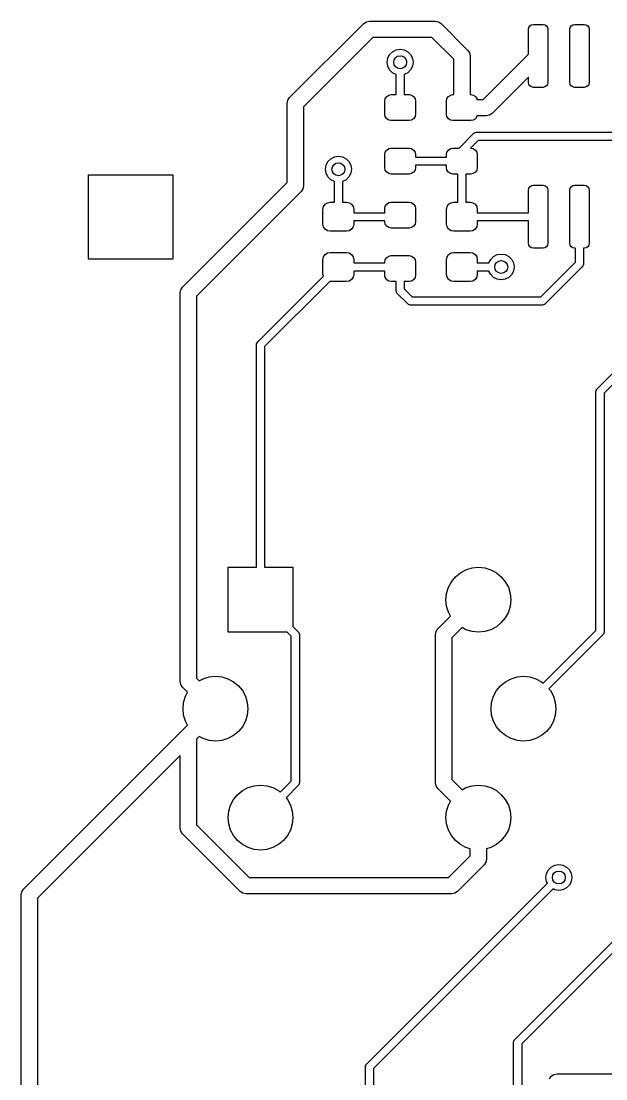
# Model space of a CAD drawing. Extents: x 112.8 to 183.3, y -145.4 to -71.4.
# Drawn here: x 139.12 to 157.15, y -104 to -71.38 of the extents above; entities that cross this region are included whole.
import ezdxf

# ---------------------------------------------------------------- set-up
doc = ezdxf.new("R2010")
doc.units = 0
doc.layers.add('BLACK', color=7, linetype='CONTINUOUS')

msp = doc.modelspace()

# ---------------------------------------------------------------- linework, layer by layer
at = {"layer": 'BLACK', "linetype": 'CONTINUOUS'}
for p, q in [((149.683, -71.4512), (149.764, -71.397)), ((149.764, -71.397), (149.86, -71.378)), ((149.86, -71.378), (151.892, -71.378)), ((151.892, -71.378), (151.988, -71.397)), ((151.988, -71.397), (152.069, -71.4512)), ((147.397, -73.7372), (149.683, -71.4512)), ((152.069, -71.4512), (152.889, -72.2712)), ((154.767, -71.63), (154.778, -71.5726)), ((154.767, -72.3964), (154.767, -71.63)), ((154.778, -71.5726), (154.811, -71.5239)), ((154.811, -71.5239), (154.86, -71.4914)), ((154.86, -71.4914), (154.917, -71.48)), ((154.917, -71.48), (155.217, -71.48)), ((155.217, -71.48), (155.274, -71.4914)), ((155.274, -71.4914), (155.323, -71.5239)), ((155.323, -71.5239), (155.356, -71.5726)), ((155.356, -71.5726), (155.367, -71.63)), ((155.367, -71.63), (155.367, -73.27)), ((156.037, -71.63), (156.048, -71.5726)), ((156.037, -73.27), (156.037, -71.63)), ((156.048, -71.5726), (156.081, -71.5239)), ((156.081, -71.5239), (156.13, -71.4914)), ((156.13, -71.4914), (156.187, -71.48)), ((156.187, -71.48), (156.487, -71.48)), ((156.487, -71.48), (156.544, -71.4914)), ((156.544, -71.4914), (156.593, -71.5239)), ((156.593, -71.5239), (156.626, -71.5726)), ((156.626, -71.5726), (156.637, -71.63)), ((156.637, -71.63), (156.637, -73.27)), ((149.964, -71.878), (147.824, -74.0176)), ((151.788, -71.878), (149.964, -71.878)), ((152.462, -72.5516), (151.788, -71.878)), ((150.427, -72.5204), (150.483, -72.4089)), ((150.483, -72.4089), (150.572, -72.3204)), ((150.572, -72.3204), (150.683, -72.2636)), ((150.683, -72.2636), (150.807, -72.244)), ((150.807, -72.244), (150.931, -72.2636)), ((150.931, -72.2636), (151.042, -72.3204)), ((151.042, -72.3204), (151.131, -72.4089)), ((151.131, -72.4089), (151.187, -72.5204)), ((152.889, -72.2712), (152.943, -72.3523)), ((152.943, -72.3523), (152.962, -72.448)), ((153.368, -73.795), (154.767, -72.3964)), ((150.407, -72.644), (150.427, -72.5204)), ((150.427, -72.7676), (150.407, -72.644)), ((151.187, -72.5204), (151.207, -72.644)), ((151.207, -72.644), (151.187, -72.7676)), ((152.462, -73.645), (152.462, -72.5516)), ((152.962, -72.448), (152.962, -72.448)), ((152.962, -72.448), (152.962, -73.645)), ((150.483, -72.8791), (150.427, -72.7676)), ((150.572, -72.9676), (150.483, -72.8791)), ((150.682, -73.0237), (150.572, -72.9676)), ((150.682, -73.645), (150.682, -73.0237)), ((151.042, -72.9676), (150.932, -73.0237)), ((150.932, -73.0237), (150.932, -73.645)), ((151.131, -72.8791), (151.042, -72.9676)), ((151.187, -72.7676), (151.131, -72.8791)), ((154.767, -73.1036), (153.649, -74.2218)), ((154.767, -73.27), (154.767, -73.1036)), ((154.778, -73.3274), (154.767, -73.27)), ((154.811, -73.3761), (154.778, -73.3274)), ((154.86, -73.4086), (154.811, -73.3761)), ((155.323, -73.3761), (155.274, -73.4086)), ((155.356, -73.3274), (155.323, -73.3761)), ((155.367, -73.27), (155.356, -73.3274)), ((156.048, -73.3274), (156.037, -73.27)), ((156.081, -73.3761), (156.048, -73.3274)), ((156.13, -73.4086), (156.081, -73.3761)), ((156.593, -73.3761), (156.544, -73.4086)), ((156.626, -73.3274), (156.593, -73.3761)), ((156.637, -73.27), (156.626, -73.3274)), ((150.347, -73.7685), (150.391, -73.7036)), ((150.391, -73.7036), (150.455, -73.6602)), ((150.455, -73.6602), (150.532, -73.645)), ((150.532, -73.645), (150.682, -73.645)), ((150.932, -73.645), (151.082, -73.645)), ((151.082, -73.645), (151.159, -73.6602)), ((151.159, -73.6602), (151.223, -73.7036)), ((151.223, -73.7036), (151.267, -73.7685)), ((152.252, -73.7685), (152.296, -73.7036)), ((152.296, -73.7036), (152.36, -73.6602)), ((152.36, -73.6602), (152.437, -73.645)), ((152.437, -73.645), (152.462, -73.645)), ((152.962, -73.645), (152.987, -73.645)), ((152.987, -73.645), (153.064, -73.6602)), ((153.064, -73.6602), (153.128, -73.7036)), ((153.128, -73.7036), (153.172, -73.7685)), ((154.917, -73.42), (154.86, -73.4086)), ((155.217, -73.42), (154.917, -73.42)), ((155.274, -73.4086), (155.217, -73.42)), ((156.187, -73.42), (156.13, -73.4086)), ((156.487, -73.42), (156.187, -73.42)), ((156.544, -73.4086), (156.487, -73.42)), ((147.324, -73.914), (147.343, -73.8183)), ((147.324, -76.3504), (147.324, -73.914)), ((147.343, -73.8183), (147.397, -73.7372)), ((147.824, -74.0176), (147.824, -76.454)), ((150.332, -73.845), (150.347, -73.7685)), ((150.332, -74.245), (150.332, -73.845)), ((151.267, -73.7685), (151.282, -73.845)), ((151.282, -73.845), (151.282, -74.245)), ((152.237, -73.845), (152.252, -73.7685)), ((152.237, -74.245), (152.237, -73.845)), ((153.172, -73.7685), (153.177, -73.795)), ((153.177, -73.795), (153.368, -73.795)), ((150.347, -74.3215), (150.332, -74.245)), ((150.391, -74.3864), (150.347, -74.3215)), ((151.267, -74.3215), (151.223, -74.3864)), ((151.282, -74.245), (151.267, -74.3215)), ((152.252, -74.3215), (152.237, -74.245)), ((152.296, -74.3864), (152.252, -74.3215)), ((153.172, -74.3215), (153.128, -74.3864)), ((153.177, -74.295), (153.172, -74.3215)), ((153.472, -74.295), (153.177, -74.295)), ((153.568, -74.276), (153.472, -74.295)), ((153.649, -74.2218), (153.568, -74.276)), ((150.455, -74.4298), (150.391, -74.3864)), ((150.532, -74.445), (150.455, -74.4298)), ((151.082, -74.445), (150.532, -74.445)), ((151.159, -74.4298), (151.082, -74.445)), ((151.223, -74.3864), (151.159, -74.4298)), ((152.36, -74.4298), (152.296, -74.3864)), ((152.437, -74.445), (152.36, -74.4298)), ((152.987, -74.445), (152.437, -74.445)), ((153.064, -74.4298), (152.987, -74.445)), ((153.128, -74.3864), (153.064, -74.4298)), ((152.624, -75.2916), (153.074, -74.8416)), ((153.074, -74.8416), (153.091, -74.8282)), ((153.091, -74.8282), (153.094, -74.8248)), ((153.094, -74.8248), (153.097, -74.8241)), ((153.097, -74.8241), (153.102, -74.8203)), ((153.102, -74.8203), (153.132, -74.8137)), ((153.132, -74.8137), (153.162, -74.805)), ((153.162, -74.805), (161.798, -74.805)), ((150.347, -75.4185), (150.391, -75.3536)), ((150.391, -75.3536), (150.455, -75.3102)), ((150.455, -75.3102), (150.532, -75.295)), ((150.532, -75.295), (151.082, -75.295)), ((151.082, -75.295), (151.159, -75.3102)), ((151.159, -75.3102), (151.223, -75.3536)), ((151.223, -75.3536), (151.267, -75.4185)), ((152.252, -75.4185), (152.296, -75.3536)), ((152.296, -75.3536), (152.36, -75.3102)), ((152.36, -75.3102), (152.437, -75.295)), ((152.437, -75.295), (152.622, -75.295)), ((152.622, -75.295), (152.624, -75.2916)), ((153.214, -75.055), (152.974, -75.295)), ((152.974, -75.295), (152.987, -75.295)), ((152.987, -75.295), (153.064, -75.3102)), ((153.064, -75.3102), (153.128, -75.3536)), ((153.128, -75.3536), (153.172, -75.4185)), ((161.746, -75.055), (153.214, -75.055)), ((148.578, -75.7109), (148.667, -75.6224)), ((148.667, -75.6224), (148.778, -75.5656)), ((148.778, -75.5656), (148.902, -75.546)), ((148.902, -75.546), (149.026, -75.5656)), ((149.026, -75.5656), (149.137, -75.6224)), ((149.137, -75.6224), (149.226, -75.7109)), ((150.332, -75.495), (150.347, -75.4185)), ((150.332, -75.895), (150.332, -75.495)), ((151.267, -75.4185), (151.282, -75.495)), ((151.282, -75.495), (151.282, -75.57)), ((151.282, -75.57), (152.237, -75.57)), ((152.237, -75.495), (152.252, -75.4185)), ((152.237, -75.57), (152.237, -75.495)), ((153.172, -75.4185), (153.187, -75.495)), ((153.187, -75.495), (153.187, -75.895)), ((148.502, -75.946), (148.522, -75.8224)), ((148.522, -76.0696), (148.502, -75.946)), ((148.522, -75.8224), (148.578, -75.7109)), ((149.226, -75.7109), (149.282, -75.8224)), ((149.282, -75.8224), (149.302, -75.946)), ((149.302, -75.946), (149.282, -76.0696)), ((150.347, -75.9715), (150.332, -75.895)), ((150.391, -76.0364), (150.347, -75.9715)), ((151.267, -75.9715), (151.223, -76.0364)), ((151.282, -75.895), (151.267, -75.9715)), ((152.237, -75.82), (151.282, -75.82)), ((151.282, -75.82), (151.282, -75.895)), ((152.237, -75.895), (152.237, -75.82)), ((152.252, -75.9715), (152.237, -75.895)), ((152.296, -76.0364), (152.252, -75.9715)), ((153.172, -75.9715), (153.128, -76.0364)), ((153.187, -75.895), (153.172, -75.9715)), ((141.194, -78.719), (141.194, -76.119)), ((141.194, -76.119), (143.794, -76.119)), ((143.794, -76.119), (143.794, -78.719)), ((148.578, -76.1811), (148.522, -76.0696)), ((148.667, -76.2696), (148.578, -76.1811)), ((148.777, -76.3257), (148.667, -76.2696)), ((148.777, -76.96), (148.777, -76.3257)), ((149.137, -76.2696), (149.027, -76.3257)), ((149.027, -76.3257), (149.027, -76.96)), ((149.226, -76.1811), (149.137, -76.2696)), ((149.282, -76.0696), (149.226, -76.1811)), ((150.455, -76.0798), (150.391, -76.0364)), ((150.532, -76.095), (150.455, -76.0798)), ((151.082, -76.095), (150.532, -76.095)), ((151.159, -76.0798), (151.082, -76.095)), ((151.223, -76.0364), (151.159, -76.0798)), ((152.36, -76.0798), (152.296, -76.0364)), ((152.437, -76.095), (152.36, -76.0798)), ((152.587, -76.095), (152.437, -76.095)), ((152.587, -76.96), (152.587, -76.095)), ((152.987, -76.095), (152.837, -76.095)), ((152.837, -76.095), (152.837, -76.96)), ((153.064, -76.0798), (152.987, -76.095)), ((153.128, -76.0364), (153.064, -76.0798)), ((144.095, -79.5792), (147.324, -76.3504)), ((147.751, -76.6308), (144.522, -79.8596)), ((147.805, -76.5497), (147.751, -76.6308)), ((147.824, -76.454), (147.805, -76.5497)), ((154.767, -76.59), (154.778, -76.5326)), ((154.767, -77.285), (154.767, -76.59)), ((154.778, -76.5326), (154.811, -76.4839)), ((154.811, -76.4839), (154.86, -76.4514)), ((154.86, -76.4514), (154.917, -76.44)), ((154.917, -76.44), (155.217, -76.44)), ((155.217, -76.44), (155.274, -76.4514)), ((155.274, -76.4514), (155.323, -76.4839)), ((155.323, -76.4839), (155.356, -76.5326)), ((155.356, -76.5326), (155.367, -76.59)), ((155.367, -76.59), (155.367, -78.23)), ((156.037, -76.59), (156.048, -76.5326)), ((156.037, -78.23), (156.037, -76.59)), ((156.048, -76.5326), (156.081, -76.4839)), ((156.081, -76.4839), (156.13, -76.4514)), ((156.13, -76.4514), (156.187, -76.44)), ((156.187, -76.44), (156.487, -76.44)), ((156.487, -76.44), (156.544, -76.4514)), ((156.544, -76.4514), (156.593, -76.4839)), ((156.593, -76.4839), (156.626, -76.5326)), ((156.626, -76.5326), (156.637, -76.59)), ((156.637, -76.59), (156.637, -78.23)), ((148.493, -77.0259), (148.566, -76.9771)), ((148.566, -76.9771), (148.652, -76.96)), ((148.652, -76.96), (148.777, -76.96)), ((149.027, -76.96), (149.152, -76.96)), ((149.152, -76.96), (149.238, -76.9771)), ((149.238, -76.9771), (149.311, -77.0259)), ((150.391, -77.0186), (150.455, -76.9752)), ((150.455, -76.9752), (150.532, -76.96)), ((150.532, -76.96), (151.082, -76.96)), ((151.082, -76.96), (151.159, -76.9752)), ((151.159, -76.9752), (151.223, -77.0186)), ((152.303, -77.0259), (152.376, -76.9771)), ((152.376, -76.9771), (152.462, -76.96)), ((152.462, -76.96), (152.587, -76.96)), ((152.837, -76.96), (152.962, -76.96)), ((152.962, -76.96), (153.048, -76.9771)), ((153.048, -76.9771), (153.121, -77.0259)), ((148.427, -77.185), (148.444, -77.0989)), ((148.427, -77.635), (148.427, -77.185)), ((148.444, -77.0989), (148.493, -77.0259)), ((149.311, -77.0259), (149.36, -77.0989)), ((149.36, -77.0989), (149.377, -77.185)), ((149.377, -77.185), (149.377, -77.285)), ((149.377, -77.285), (150.332, -77.285)), ((150.332, -77.16), (150.347, -77.0835)), ((150.332, -77.285), (150.332, -77.16)), ((150.347, -77.0835), (150.391, -77.0186)), ((151.223, -77.0186), (151.267, -77.0835)), ((151.267, -77.0835), (151.282, -77.16)), ((151.282, -77.16), (151.282, -77.56)), ((152.237, -77.185), (152.254, -77.0989)), ((152.237, -77.635), (152.237, -77.185)), ((152.254, -77.0989), (152.303, -77.0259)), ((153.121, -77.0259), (153.17, -77.0989)), ((153.17, -77.0989), (153.187, -77.185)), ((153.187, -77.185), (153.187, -77.285)), ((153.187, -77.285), (154.767, -77.285)), ((148.444, -77.7211), (148.427, -77.635)), ((149.377, -77.635), (149.36, -77.7211)), ((150.332, -77.535), (149.377, -77.535)), ((149.377, -77.535), (149.377, -77.635)), ((150.332, -77.56), (150.332, -77.535)), ((150.347, -77.6365), (150.332, -77.56)), ((150.391, -77.7014), (150.347, -77.6365)), ((151.267, -77.6365), (151.223, -77.7014)), ((151.282, -77.56), (151.267, -77.6365)), ((152.254, -77.7211), (152.237, -77.635)), ((153.187, -77.635), (153.17, -77.7211)), ((154.767, -77.535), (153.187, -77.535)), ((153.187, -77.535), (153.187, -77.635)), ((154.767, -78.23), (154.767, -77.535)), ((148.493, -77.7941), (148.444, -77.7211)), ((148.566, -77.8429), (148.493, -77.7941)), ((148.652, -77.86), (148.566, -77.8429)), ((149.152, -77.86), (148.652, -77.86)), ((149.238, -77.8429), (149.152, -77.86)), ((149.311, -77.7941), (149.238, -77.8429)), ((149.36, -77.7211), (149.311, -77.7941)), ((150.455, -77.7448), (150.391, -77.7014)), ((150.532, -77.76), (150.455, -77.7448)), ((151.082, -77.76), (150.532, -77.76)), ((151.159, -77.7448), (151.082, -77.76)), ((151.223, -77.7014), (151.159, -77.7448)), ((152.303, -77.7941), (152.254, -77.7211)), ((152.376, -77.8429), (152.303, -77.7941)), ((152.462, -77.86), (152.376, -77.8429)), ((152.962, -77.86), (152.462, -77.86)), ((153.048, -77.8429), (152.962, -77.86)), ((153.121, -77.7941), (153.048, -77.8429)), ((153.17, -77.7211), (153.121, -77.7941)), ((154.778, -78.2874), (154.767, -78.23)), ((154.811, -78.3361), (154.778, -78.2874)), ((155.356, -78.2874), (155.323, -78.3361)), ((155.367, -78.23), (155.356, -78.2874)), ((156.048, -78.2874), (156.037, -78.23)), ((156.081, -78.3361), (156.048, -78.2874)), ((156.626, -78.2874), (156.593, -78.3361)), ((156.637, -78.23), (156.626, -78.2874)), ((148.444, -78.6489), (148.493, -78.5759)), ((148.493, -78.5759), (148.566, -78.5271)), ((148.566, -78.5271), (148.652, -78.51)), ((148.652, -78.51), (149.152, -78.51)), ((149.152, -78.51), (149.238, -78.5271)), ((149.238, -78.5271), (149.311, -78.5759)), ((149.311, -78.5759), (149.36, -78.6489)), ((150.455, -78.6252), (150.532, -78.61)), ((150.532, -78.61), (151.082, -78.61)), ((151.082, -78.61), (151.159, -78.6252)), ((152.254, -78.6489), (152.303, -78.5759)), ((152.303, -78.5759), (152.376, -78.5271)), ((152.376, -78.5271), (152.462, -78.51)), ((152.462, -78.51), (152.962, -78.51)), ((152.962, -78.51), (153.048, -78.5271)), ((153.048, -78.5271), (153.121, -78.5759)), ((153.121, -78.5759), (153.17, -78.6489)), ((153.689, -78.6364), (153.8, -78.5796)), ((153.8, -78.5796), (153.924, -78.56)), ((153.924, -78.56), (154.048, -78.5796)), ((154.048, -78.5796), (154.159, -78.6364)), ((154.86, -78.3686), (154.811, -78.3361)), ((154.917, -78.38), (154.86, -78.3686)), ((155.217, -78.38), (154.917, -78.38)), ((155.274, -78.3686), (155.217, -78.38)), ((155.323, -78.3361), (155.274, -78.3686)), ((156.13, -78.3686), (156.081, -78.3361)), ((156.187, -78.38), (156.13, -78.3686)), ((156.212, -78.38), (156.187, -78.38)), ((156.212, -78.8152), (156.212, -78.38)), ((156.487, -78.38), (156.462, -78.38)), ((156.462, -78.38), (156.462, -78.867)), ((156.544, -78.3686), (156.487, -78.38)), ((156.593, -78.3361), (156.544, -78.3686)), ((143.794, -78.719), (141.194, -78.719)), ((148.427, -78.735), (148.444, -78.6489)), ((148.427, -79.185), (148.427, -78.735)), ((149.36, -78.6489), (149.377, -78.735)), ((149.377, -78.735), (149.377, -78.835)), ((149.377, -78.835), (150.332, -78.835)), ((150.332, -78.81), (150.347, -78.7335)), ((150.332, -78.835), (150.332, -78.81)), ((150.347, -78.7335), (150.391, -78.6686)), ((150.391, -78.6686), (150.455, -78.6252)), ((151.159, -78.6252), (151.223, -78.6686)), ((151.223, -78.6686), (151.267, -78.7335)), ((151.267, -78.7335), (151.282, -78.81)), ((151.282, -78.81), (151.282, -79.21)), ((152.237, -78.735), (152.254, -78.6489)), ((152.237, -79.185), (152.237, -78.735)), ((153.17, -78.6489), (153.187, -78.735)), ((153.187, -78.735), (153.187, -78.835)), ((153.187, -78.835), (153.544, -78.835)), ((153.544, -78.835), (153.6, -78.7249)), ((153.6, -78.7249), (153.689, -78.6364)), ((154.159, -78.6364), (154.248, -78.7249)), ((154.248, -78.7249), (154.304, -78.8364)), ((154.304, -78.8364), (154.324, -78.96)), ((155.142, -79.885), (156.212, -78.8152)), ((156.44, -78.9282), (156.425, -78.9554)), ((156.457, -78.9022), (156.44, -78.9282)), ((156.458, -78.896), (156.457, -78.9022)), ((156.459, -78.8936), (156.458, -78.896)), ((156.462, -78.867), (156.459, -78.8891)), ((156.459, -78.8891), (156.459, -78.8936)), ((146.412, -81.2736), (148.439, -79.2461)), ((148.439, -79.2461), (148.427, -79.185)), ((149.36, -79.2711), (149.311, -79.3441)), ((149.377, -79.185), (149.36, -79.2711)), ((150.332, -79.085), (149.377, -79.085)), ((149.377, -79.085), (149.377, -79.185)), ((150.332, -79.21), (150.332, -79.085)), ((150.347, -79.2865), (150.332, -79.21)), ((151.282, -79.21), (151.267, -79.2865)), ((152.254, -79.2711), (152.237, -79.185)), ((152.303, -79.3441), (152.254, -79.2711)), ((153.17, -79.2711), (153.121, -79.3441)), ((153.187, -79.185), (153.17, -79.2711)), ((153.544, -79.085), (153.187, -79.085)), ((153.187, -79.085), (153.187, -79.185)), ((153.6, -79.1951), (153.544, -79.085)), ((153.689, -79.2836), (153.6, -79.1951)), ((154.248, -79.1951), (154.159, -79.2836)), ((154.304, -79.0836), (154.248, -79.1951)), ((154.324, -78.96), (154.304, -79.0836)), ((156.425, -78.9554), (155.282, -80.0984)), ((156.884, -82.7156), (160.492, -79.1072)), ((144.041, -79.6603), (144.095, -79.5792)), ((148.633, -79.4061), (146.625, -81.4138)), ((148.652, -79.41), (148.633, -79.4061)), ((149.152, -79.41), (148.652, -79.41)), ((149.238, -79.3929), (149.152, -79.41)), ((149.311, -79.3441), (149.238, -79.3929)), ((150.391, -79.3514), (150.347, -79.2865)), ((150.455, -79.3948), (150.391, -79.3514)), ((150.532, -79.41), (150.455, -79.3948)), ((150.682, -79.41), (150.532, -79.41)), ((150.682, -79.687), (150.682, -79.41)), ((151.082, -79.41), (150.932, -79.41)), ((150.932, -79.41), (150.932, -79.6352)), ((151.159, -79.3948), (151.082, -79.41)), ((151.223, -79.3514), (151.159, -79.3948)), ((151.267, -79.2865), (151.223, -79.3514)), ((152.376, -79.3929), (152.303, -79.3441)), ((152.462, -79.41), (152.376, -79.3929)), ((152.962, -79.41), (152.462, -79.41)), ((153.048, -79.3929), (152.962, -79.41)), ((153.121, -79.3441), (153.048, -79.3929)), ((153.8, -79.3404), (153.689, -79.2836)), ((153.924, -79.36), (153.8, -79.3404)), ((154.048, -79.3404), (153.924, -79.36)), ((154.159, -79.2836), (154.048, -79.3404)), ((160.551, -79.4017), (157.097, -82.8558)), ((144.022, -79.756), (144.041, -79.6603)), ((144.022, -91.745), (144.022, -79.756)), ((144.522, -79.8596), (144.522, -91.6414)), ((150.691, -79.7167), (150.682, -79.687)), ((150.697, -79.7469), (150.691, -79.7167)), ((150.701, -79.752), (150.697, -79.7469)), ((150.702, -79.7546), (150.701, -79.752)), ((150.705, -79.7575), (150.702, -79.7546)), ((150.719, -79.7754), (150.705, -79.7575)), ((151.042, -80.0984), (150.719, -79.7754)), ((150.932, -79.6352), (151.182, -79.885)), ((151.182, -79.885), (155.142, -79.885)), ((151.069, -80.1132), (151.042, -80.0984)), ((151.095, -80.1299), (151.069, -80.1132)), ((151.101, -80.1308), (151.095, -80.1299)), ((151.103, -80.1321), (151.101, -80.1308)), ((151.108, -80.1318), (151.103, -80.1321)), ((151.13, -80.135), (151.108, -80.1318)), ((155.194, -80.135), (151.13, -80.135)), ((155.224, -80.1263), (155.194, -80.135)), ((155.254, -80.1197), (155.224, -80.1263)), ((155.259, -80.1159), (155.254, -80.1197)), ((155.262, -80.1152), (155.259, -80.1159)), ((155.265, -80.1118), (155.262, -80.1152)), ((155.282, -80.0984), (155.265, -80.1118)), ((146.375, -81.362), (146.378, -81.3399)), ((146.375, -88.223), (146.375, -81.362)), ((146.378, -81.3354), (146.379, -81.333)), ((146.378, -81.3399), (146.378, -81.3354)), ((146.379, -81.333), (146.38, -81.3268)), ((146.38, -81.3268), (146.397, -81.3008)), ((146.397, -81.3008), (146.412, -81.2736)), ((146.625, -81.4138), (146.625, -88.223)), ((156.847, -82.804), (156.85, -82.7819)), ((156.847, -90.1692), (156.847, -82.804)), ((156.85, -82.7774), (156.851, -82.775)), ((156.85, -82.7819), (156.85, -82.7774)), ((156.851, -82.775), (156.852, -82.7688)), ((156.852, -82.7688), (156.869, -82.7428)), ((156.869, -82.7428), (156.884, -82.7156)), ((157.097, -82.8558), (157.097, -90.221)), ((145.5, -90.223), (145.5, -88.223)), ((145.5, -88.223), (146.375, -88.223)), ((146.625, -88.223), (147.5, -88.223)), ((147.5, -88.223), (147.5, -90.0462)), ((152.513, -88.5159), (152.664, -88.3915)), ((152.664, -88.3915), (152.837, -88.2991)), ((152.837, -88.2991), (153.025, -88.2422)), ((153.025, -88.2422), (153.22, -88.223)), ((153.22, -88.223), (153.415, -88.2422)), ((153.415, -88.2422), (153.603, -88.2991)), ((153.603, -88.2991), (153.776, -88.3915)), ((153.776, -88.3915), (153.927, -88.5159)), ((152.296, -88.8403), (152.389, -88.6674)), ((152.389, -88.6674), (152.513, -88.5159)), ((153.927, -88.5159), (154.051, -88.6674)), ((154.051, -88.6674), (154.144, -88.8403)), ((152.22, -89.223), (152.239, -89.0279)), ((152.239, -89.0279), (152.296, -88.8403)), ((154.144, -88.8403), (154.201, -89.0279)), ((154.201, -89.0279), (154.22, -89.223)), ((152.239, -89.4181), (152.22, -89.223)), ((154.22, -89.223), (154.201, -89.4181)), ((152.296, -89.6057), (152.239, -89.4181)), ((152.361, -89.728), (152.296, -89.6057)), ((154.144, -89.6057), (154.051, -89.7786)), ((154.201, -89.4181), (154.144, -89.6057)), ((151.969, -90.1202), (152.361, -89.728)), ((153.927, -89.9301), (153.776, -90.0545)), ((154.051, -89.7786), (153.927, -89.9301)), ((147.323, -90.223), (145.5, -90.223)), ((147.449, -90.3488), (147.323, -90.223)), ((147.449, -94.8172), (147.449, -90.3488)), ((147.5, -90.0462), (147.662, -90.2086)), ((147.662, -90.2086), (147.676, -90.2265)), ((147.676, -90.2265), (147.679, -90.2294)), ((147.679, -90.2294), (147.68, -90.232)), ((147.68, -90.232), (147.684, -90.2371)), ((147.684, -90.2371), (147.69, -90.2673)), ((147.69, -90.2673), (147.699, -90.297)), ((147.699, -90.297), (147.699, -94.869)), ((151.896, -90.297), (151.915, -90.2013)), ((151.896, -94.869), (151.896, -90.297)), ((151.915, -90.2013), (151.969, -90.1202)), ((152.715, -90.0815), (152.396, -90.4006)), ((152.837, -90.1469), (152.715, -90.0815)), ((153.025, -90.2038), (152.837, -90.1469)), ((153.22, -90.223), (153.025, -90.2038)), ((153.415, -90.2038), (153.22, -90.223)), ((153.603, -90.1469), (153.415, -90.2038)), ((153.776, -90.0545), (153.603, -90.1469)), ((155.22, -91.7962), (156.847, -90.1692)), ((157.06, -90.3094), (155.397, -91.973)), ((157.075, -90.2822), (157.06, -90.3094)), ((157.092, -90.2562), (157.075, -90.2822)), ((157.093, -90.25), (157.092, -90.2562)), ((157.094, -90.2476), (157.093, -90.25)), ((157.097, -90.221), (157.094, -90.2431)), ((157.094, -90.2431), (157.094, -90.2476)), ((152.396, -90.4006), (152.396, -94.7654)), ((144.522, -91.6414), (144.605, -91.7245)), ((144.605, -91.7245), (144.727, -91.6591)), ((144.727, -91.6591), (144.915, -91.6022)), ((144.915, -91.6022), (145.11, -91.583)), ((145.11, -91.583), (145.305, -91.6022)), ((145.305, -91.6022), (145.493, -91.6591)), ((145.493, -91.6591), (145.666, -91.7515)), ((154.054, -91.7515), (154.227, -91.6591)), ((154.227, -91.6591), (154.415, -91.6022)), ((154.415, -91.6022), (154.61, -91.583)), ((154.61, -91.583), (154.805, -91.6022)), ((154.805, -91.6022), (154.993, -91.6591)), ((154.993, -91.6591), (155.166, -91.7515)), ((144.041, -91.8407), (144.022, -91.745)), ((144.095, -91.9218), (144.041, -91.8407)), ((144.251, -92.078), (144.095, -91.9218)), ((145.666, -91.7515), (145.817, -91.8759)), ((145.817, -91.8759), (145.941, -92.0274)), ((153.779, -92.0274), (153.903, -91.8759)), ((153.903, -91.8759), (154.054, -91.7515)), ((155.166, -91.7515), (155.22, -91.7962)), ((155.397, -91.973), (155.441, -92.0274)), ((144.129, -92.3879), (144.186, -92.2003)), ((144.186, -92.2003), (144.251, -92.078)), ((145.941, -92.0274), (146.034, -92.2003)), ((146.034, -92.2003), (146.091, -92.3879)), ((153.629, -92.3879), (153.686, -92.2003)), ((153.686, -92.2003), (153.779, -92.0274)), ((155.441, -92.0274), (155.534, -92.2003)), ((155.534, -92.2003), (155.591, -92.3879)), ((144.11, -92.583), (144.129, -92.3879)), ((144.129, -92.7781), (144.11, -92.583)), ((146.091, -92.3879), (146.11, -92.583)), ((146.11, -92.583), (146.091, -92.7781)), ((153.61, -92.583), (153.629, -92.3879)), ((153.629, -92.7781), (153.61, -92.583)), ((155.591, -92.3879), (155.61, -92.583)), ((155.61, -92.583), (155.591, -92.7781)), ((144.186, -92.9657), (144.129, -92.7781)), ((144.251, -93.088), (144.186, -92.9657)), ((146.034, -92.9657), (145.941, -93.1386)), ((146.091, -92.7781), (146.034, -92.9657)), ((153.686, -92.9657), (153.629, -92.7781)), ((153.779, -93.1386), (153.686, -92.9657)), ((155.534, -92.9657), (155.441, -93.1386)), ((155.591, -92.7781), (155.534, -92.9657)), ((139.189, -98.1502), (144.251, -93.088)), ((145.817, -93.2901), (145.666, -93.4145)), ((145.941, -93.1386), (145.817, -93.2901)), ((153.903, -93.2901), (153.779, -93.1386)), ((154.054, -93.4145), (153.903, -93.2901)), ((155.317, -93.2901), (155.166, -93.4145)), ((155.441, -93.1386), (155.317, -93.2901)), ((144.605, -93.4415), (144.522, -93.5246)), ((144.522, -93.5246), (144.522, -96.1624)), ((144.727, -93.5069), (144.605, -93.4415)), ((144.915, -93.5638), (144.727, -93.5069)), ((145.11, -93.583), (144.915, -93.5638)), ((145.305, -93.5638), (145.11, -93.583)), ((145.493, -93.5069), (145.305, -93.5638)), ((145.666, -93.4145), (145.493, -93.5069)), ((154.227, -93.5069), (154.054, -93.4145)), ((154.415, -93.5638), (154.227, -93.5069)), ((154.61, -93.583), (154.415, -93.5638)), ((154.805, -93.5638), (154.61, -93.583)), ((154.993, -93.5069), (154.805, -93.5638)), ((155.166, -93.4145), (154.993, -93.5069)), ((144.022, -94.0246), (139.616, -98.4306)), ((144.022, -96.266), (144.022, -94.0246)), ((147.11, -95.1562), (147.449, -94.8172)), ((147.694, -94.9042), (147.677, -94.9302)), ((147.695, -94.898), (147.694, -94.9042)), ((147.696, -94.8956), (147.695, -94.898)), ((147.699, -94.869), (147.696, -94.8911)), ((147.696, -94.8911), (147.696, -94.8956)), ((151.915, -94.9647), (151.896, -94.869)), ((152.396, -94.7654), (152.715, -95.0845)), ((145.669, -95.3874), (145.793, -95.2359)), ((145.793, -95.2359), (145.944, -95.1115)), ((145.944, -95.1115), (146.117, -95.0191)), ((146.117, -95.0191), (146.305, -94.9622)), ((146.305, -94.9622), (146.5, -94.943)), ((146.5, -94.943), (146.695, -94.9622)), ((146.695, -94.9622), (146.883, -95.0191)), ((146.883, -95.0191), (147.056, -95.1115)), ((147.056, -95.1115), (147.11, -95.1562)), ((147.662, -94.9574), (147.287, -95.333)), ((147.677, -94.9302), (147.662, -94.9574)), ((151.969, -95.0458), (151.915, -94.9647)), ((152.361, -95.438), (151.969, -95.0458)), ((152.715, -95.0845), (152.837, -95.0191)), ((152.837, -95.0191), (153.025, -94.9622)), ((153.025, -94.9622), (153.22, -94.943)), ((153.22, -94.943), (153.415, -94.9622)), ((153.415, -94.9622), (153.603, -95.0191)), ((153.603, -95.0191), (153.776, -95.1115)), ((153.776, -95.1115), (153.927, -95.2359)), ((153.927, -95.2359), (154.051, -95.3874)), ((145.519, -95.7479), (145.576, -95.5603)), ((145.576, -95.5603), (145.669, -95.3874)), ((147.287, -95.333), (147.331, -95.3874)), ((147.331, -95.3874), (147.424, -95.5603)), ((147.424, -95.5603), (147.481, -95.7479)), ((152.239, -95.7479), (152.296, -95.5603)), ((152.296, -95.5603), (152.361, -95.438)), ((154.051, -95.3874), (154.144, -95.5603)), ((154.144, -95.5603), (154.201, -95.7479)), ((145.5, -95.943), (145.519, -95.7479)), ((147.481, -95.7479), (147.5, -95.943)), ((152.22, -95.943), (152.239, -95.7479)), ((154.201, -95.7479), (154.22, -95.943)), ((144.522, -96.1624), (146.154, -97.794)), ((145.519, -96.1381), (145.5, -95.943)), ((145.576, -96.3257), (145.519, -96.1381)), ((147.481, -96.1381), (147.424, -96.3257)), ((147.5, -95.943), (147.481, -96.1381)), ((152.239, -96.1381), (152.22, -95.943)), ((152.296, -96.3257), (152.239, -96.1381)), ((154.201, -96.1381), (154.144, -96.3257)), ((154.22, -95.943), (154.201, -96.1381)), ((144.041, -96.3617), (144.022, -96.266)), ((144.095, -96.4428), (144.041, -96.3617)), ((145.873, -98.2208), (144.095, -96.4428)), ((145.669, -96.4986), (145.576, -96.3257)), ((145.793, -96.6501), (145.669, -96.4986)), ((147.331, -96.4986), (147.207, -96.6501)), ((147.424, -96.3257), (147.331, -96.4986)), ((152.389, -96.4986), (152.296, -96.3257)), ((152.513, -96.6501), (152.389, -96.4986)), ((154.051, -96.4986), (153.927, -96.6501)), ((154.144, -96.3257), (154.051, -96.4986)), ((145.944, -96.7745), (145.793, -96.6501)), ((146.117, -96.8669), (145.944, -96.7745)), ((146.305, -96.9238), (146.117, -96.8669)), ((146.883, -96.8669), (146.695, -96.9238)), ((147.056, -96.7745), (146.883, -96.8669)), ((147.207, -96.6501), (147.056, -96.7745)), ((152.664, -96.7745), (152.513, -96.6501)), ((152.837, -96.8669), (152.664, -96.7745)), ((152.97, -96.9071), (152.837, -96.8669)), ((153.603, -96.8669), (153.47, -96.9071)), ((153.776, -96.7745), (153.603, -96.8669)), ((153.927, -96.6501), (153.776, -96.7745)), ((146.5, -96.943), (146.305, -96.9238)), ((146.695, -96.9238), (146.5, -96.943)), ((152.296, -97.794), (152.97, -97.1204)), ((152.97, -97.1204), (152.97, -96.9071)), ((153.47, -96.9071), (153.47, -97.224)), ((153.397, -97.4008), (152.577, -98.2208)), ((153.451, -97.3197), (153.397, -97.4008)), ((153.47, -97.224), (153.451, -97.3197)), ((155.378, -97.5549), (155.467, -97.4664)), ((155.467, -97.4664), (155.578, -97.4096)), ((155.578, -97.4096), (155.702, -97.39)), ((155.702, -97.39), (155.826, -97.4096)), ((155.826, -97.4096), (155.937, -97.4664)), ((155.937, -97.4664), (156.026, -97.5549)), ((146.154, -97.794), (152.296, -97.794)), ((155.302, -97.79), (155.322, -97.6664)), ((155.322, -97.9136), (155.302, -97.79)), ((155.322, -97.6664), (155.378, -97.5549)), ((156.026, -97.5549), (156.082, -97.6664)), ((156.082, -97.6664), (156.102, -97.79)), ((156.102, -97.79), (156.082, -97.9136)), ((139.135, -98.2313), (139.189, -98.1502)), ((149.772, -103.544), (155.349, -97.9666)), ((155.525, -98.1434), (149.985, -103.684)), ((155.349, -97.9666), (155.322, -97.9136)), ((155.578, -98.1704), (155.525, -98.1434)), ((155.702, -98.19), (155.578, -98.1704)), ((155.826, -98.1704), (155.702, -98.19)), ((155.937, -98.1136), (155.826, -98.1704)), ((156.026, -98.0251), (155.937, -98.1136)), ((156.082, -97.9136), (156.026, -98.0251)), ((139.116, -98.327), (139.135, -98.2313)), ((139.116, -124.913), (139.116, -98.327)), ((139.616, -98.4306), (139.616, -124.913)), ((145.954, -98.275), (145.873, -98.2208)), ((145.873, -98.2208), (145.873, -98.2208)), ((146.05, -98.294), (145.954, -98.275)), ((152.4, -98.294), (146.05, -98.294)), ((146.05, -98.294), (146.05, -98.294)), ((152.496, -98.275), (152.4, -98.294)), ((152.577, -98.2208), (152.496, -98.275)), ((154.344, -102.782), (158.117, -99.0082)), ((158.33, -99.1484), (154.557, -102.922)), ((154.307, -102.87), (154.31, -102.848)), ((154.307, -109.175), (154.307, -102.87)), ((154.31, -102.843), (154.311, -102.841)), ((154.31, -102.848), (154.31, -102.843)), ((154.311, -102.841), (154.312, -102.835)), ((154.312, -102.835), (154.329, -102.809)), ((154.329, -102.809), (154.344, -102.782)), ((154.557, -102.922), (154.557, -109.123)), ((149.735, -103.632), (149.738, -103.61)), ((149.735, -110.354), (149.735, -103.632)), ((149.738, -103.605), (149.739, -103.603)), ((149.738, -103.61), (149.738, -103.605)), ((149.739, -103.603), (149.74, -103.597)), ((149.74, -103.597), (149.757, -103.571)), ((149.757, -103.571), (149.772, -103.544)), ((149.985, -103.684), (149.985, -110.354)), ((155.409, -104.002), (155.463, -103.921)), ((155.463, -103.921), (155.544, -103.867)), ((155.544, -103.867), (155.64, -103.848)), ((155.64, -103.848), (157.513, -103.848))]:
    msp.add_line(p, q, dxfattribs=at)
at = {"layer": 'BLACK'}
for centre in [(150.807, -72.644), (148.902, -75.946), (153.924, -78.96), (155.702, -97.79)]:
    msp.add_circle(centre, 0.2, dxfattribs=at)

doc.saveas('drawing.dxf')
